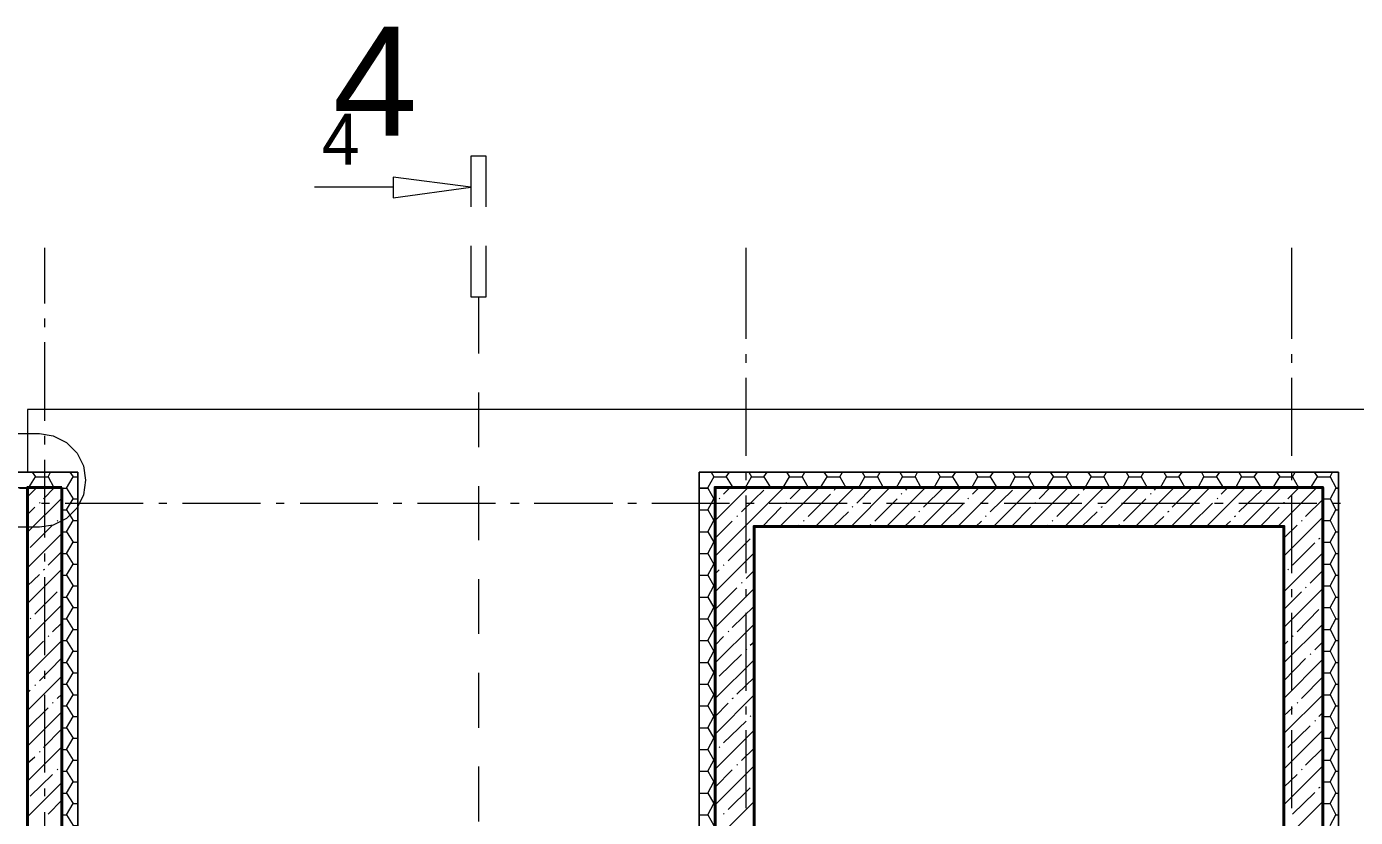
# Model space of a CAD drawing. Header units: millimetres. Extents: x -249154 to 415037, y -45458 to 354837.
# Drawn here: x -145327 to -136795, y 26514 to 31591 of the extents above; entities that cross this region are included whole.
import ezdxf

# ---------------------------------------------------------------- set-up
doc = ezdxf.new("R2010")
doc.units = ezdxf.units.MM
doc.layers.add('PDF _Текст', color=7, linetype='Continuous')
doc.styles.get("Standard").update_dxf_attribs({"font": 'arial.ttf'})

msp = doc.modelspace()

# ---------------------------------------------------------------- linework, layer by layer
at = {"lineweight": 9}
for points in [[(-142376.6240802633, 30432.43834471088), (-142376.6240802633, 30758.63678395835), (-142474.059977742, 30758.63678395835), (-142474.059977742, 30432.43834471088)], [(-142973.9484950237, 30559.52864570489), (-143478.0733556355, 30559.52864570489)], [(-145210.7377926816, 29813.93221312953), (-145210.7377926816, 30169.78505596043)], [(-142474.059977742, 30182.49408608707), (-142474.059977742, 29856.29564680555), (-142376.6240802633, 29856.29564680555), (-142376.6240802633, 30182.49408608707)], [(-140707.5047937823, 29585.1696713267), (-140707.5047937823, 30169.78505596043)], [(-137204.0488294463, 29585.1696713267), (-137204.0488294463, 30169.78505596043)], [(-142423.2238573376, 29491.97011728033), (-142423.2238573376, 29856.29564680555)], [(-145210.7377926816, 29661.42385195036), (-145210.7377926816, 29716.49631571896)], [(-145210.7377926816, 29059.86309385985), (-145210.7377926816, 29563.98795450572)], [(-140707.5047937823, 29432.66131011346), (-140707.5047937823, 29487.73377391613)], [(-137204.0488294463, 29432.66131011346), (-137204.0488294463, 29487.73377391613)], [(-140707.5047937823, 28835.33689542121), (-140707.5047937823, 29335.22541270289)], [(-137204.0488294463, 28835.33689542121), (-137204.0488294463, 29335.22541270289)], [(-142423.2238573376, 28890.40935922388), (-142423.2238573376, 29242.02585862245)], [(-145261.5739130861, 8666.106126085651), (-141207.393311064, 8666.106126085651), (-141207.393311064, 909.3614214741538), (-104461.3509474791, 909.3614214741538), (-104461.3509474791, 23425.52641603895), (-109621.2171682035, 23425.52641603895), (-118309.9574135172, 23425.52641603895), (-136505.0521739112, 23425.52641603895), (-136505.0521739112, 29131.88093108524), (-145320.8827202189, 29131.88093108524), (-145320.8827202189, 28729.42831124819)], [(-145210.7377926816, 28907.35473264661), (-145210.7377926816, 28962.42719644928)], [(-145210.7377926816, 28310.03031795436), (-145210.7377926816, 28809.91883523604)], [(-230289.2216280803, 28729.42831124819), (-216355.8882946562, 28729.42831124819), (-230289.2216280803, 28729.42831124819), (-230289.2216280803, 28631.99241380356), (-216355.8882946562, 28631.99241380356), (-196495.9105911113, 28631.99241380356), (-196495.9105911113, 25149.71816632262), (-187938.4969901899, 25149.71816632262), (-187938.4969901899, 25247.15406373319), (-187938.4969901899, 28631.99241380356), (-145100.5928651444, 28631.99241380356), (-145100.5928651444, 25209.02697345543)], [(-145312.4100334564, 28631.99241380356), (-145270.0465997804, 28699.77390769881)], [(-145291.2283166354, 28729.42831124819), (-145270.0465997804, 28699.77390769881), (-145189.5560758607, 28699.77390769881), (-145151.4289855488, 28631.99241380356)], [(-145189.5560758607, 28699.77390769881), (-145172.6107023698, 28729.42831124819)], [(-145070.938461595, 28627.75607043935), (-145028.575027919, 28699.77390769881)], [(-145049.75674474, 28729.42831124819), (-145028.575027919, 28699.77390769881), (-144998.9206243696, 28699.77390769881)], [(-140915.0856187642, 28699.77390769881), (-140953.212709076, 28631.99241380356), (-140953.212709076, 28627.75607043935), (-140915.0856187642, 28559.97457657817), (-140906.6129320017, 28559.97457657817)], [(-140932.0309922209, 28729.42831124819), (-140915.0856187642, 28699.77390769881), (-140834.5950947763, 28699.77390769881), (-140792.2316611003, 28631.99241380356)], [(-140834.5950947763, 28699.77390769881), (-140813.4133779213, 28729.42831124819)], [(-140711.7411371465, 28631.99241380356), (-140673.6140468347, 28699.77390769881)], [(-140707.5047937823, 28678.59219084377), (-140707.5047937823, 28733.66465464645)], [(-140690.5594203255, 28729.42831124819), (-140673.6140468347, 28699.77390769881), (-140593.1235228809, 28699.77390769881), (-140550.7600892049, 28631.99241380356)], [(-140593.1235228809, 28699.77390769881), (-140571.9418060599, 28729.42831124819)], [(-140470.269565217, 28631.99241380356), (-140427.906131541, 28699.77390769881)], [(-140449.087848396, 28729.42831124819), (-140427.906131541, 28699.77390769881), (-140347.4156076213, 28699.77390769881), (-140309.2885173094, 28631.99241380356)], [(-140347.4156076213, 28699.77390769881), (-140330.4702341304, 28729.42831124819)], [(-140228.7979933216, 28631.99241380356), (-140186.4345596796, 28699.77390769881)], [(-140207.6162764666, 28729.42831124819), (-140186.4345596796, 28699.77390769881), (-140105.9440356918, 28699.77390769881), (-140067.81694538, 28631.99241380356)], [(-140105.9440356918, 28699.77390769881), (-140088.998662201, 28729.42831124819)], [(-139983.090078062, 28631.99241380356), (-139944.9629877502, 28699.77390769881)], [(-139961.908361241, 28729.42831124819), (-139944.9629877502, 28699.77390769881), (-139864.4724637623, 28699.77390769881), (-139826.3453734845, 28631.99241380356)], [(-139864.4724637623, 28699.77390769881), (-139847.5270903396, 28729.42831124819)], [(-139741.6185061325, 28631.99241380356), (-139703.4914158207, 28699.77390769881)], [(-139720.4367893115, 28729.42831124819), (-139703.4914158207, 28699.77390769881), (-139623.000891901, 28699.77390769881), (-139584.8738015891, 28631.99241380356)], [(-139623.000891901, 28699.77390769881), (-139606.0555184101, 28729.42831124819)], [(-139500.1469342371, 28631.99241380356), (-139462.0198439593, 28699.77390769881)], [(-139478.9652173821, 28729.42831124819), (-139462.0198439593, 28699.77390769881), (-139381.5293199715, 28699.77390769881), (-139339.1658862955, 28631.99241380356)], [(-139381.5293199715, 28699.77390769881), (-139360.3476031164, 28729.42831124819)], [(-139258.6753623076, 28631.99241380356), (-139220.5482720298, 28699.77390769881)], [(-139237.4936455207, 28729.42831124819), (-139220.5482720298, 28699.77390769881), (-139140.057748042, 28699.77390769881), (-139097.694314366, 28631.99241380356)], [(-139140.057748042, 28699.77390769881), (-139118.876031221, 28729.42831124819)], [(-139017.2037904122, 28631.99241380356), (-138979.0767001004, 28699.77390769881)], [(-138996.0220735912, 28729.42831124819), (-138979.0767001004, 28699.77390769881), (-138894.3498327824, 28699.77390769881), (-138856.2227425046, 28631.99241380356)], [(-138894.3498327824, 28699.77390769881), (-138877.4044593256, 28729.42831124819)], [(-138775.7322185168, 28631.99241380356), (-138733.3687848407, 28699.77390769881)], [(-138754.5505016617, 28729.42831124819), (-138733.3687848407, 28699.77390769881), (-138652.878260887, 28699.77390769881), (-138614.7511705752, 28631.99241380356)], [(-138652.878260887, 28699.77390769881), (-138635.9328873961, 28729.42831124819)], [(-138530.0243032231, 28631.99241380356), (-138491.8972129453, 28699.77390769881)], [(-138513.0789298004, 28729.42831124819), (-138491.8972129453, 28699.77390769881), (-138411.4066889575, 28699.77390769881), (-138373.2795986457, 28631.99241380356)], [(-138411.4066889575, 28699.77390769881), (-138394.4613155007, 28729.42831124819)], [(-138288.5527313617, 28631.99241380356), (-138250.4256410499, 28699.77390769881)], [(-138267.3710145067, 28729.42831124819), (-138250.4256410499, 28699.77390769881), (-138169.9351170621, 28699.77390769881), (-138131.8080267843, 28631.99241380356)], [(-138169.9351170621, 28699.77390769881), (-138152.9897436053, 28729.42831124819)], [(-138047.0811594323, 28631.99241380356), (-138008.9540691204, 28699.77390769881)], [(-138025.8994425772, 28729.42831124819), (-138008.9540691204, 28699.77390769881), (-137928.4635451667, 28699.77390769881), (-137890.3364548548, 28631.99241380356)], [(-137928.4635451667, 28699.77390769881), (-137907.2818283457, 28729.42831124819)], [(-137805.6095875028, 28631.99241380356), (-137767.482497191, 28699.77390769881)], [(-137784.4278706818, 28729.42831124819), (-137767.482497191, 28699.77390769881), (-137686.9919732372, 28699.77390769881), (-137644.6285395611, 28631.99241380356)], [(-137686.9919732372, 28699.77390769881), (-137665.8102564162, 28729.42831124819)], [(-137564.1380156414, 28631.99241380356), (-137526.0109253296, 28699.77390769881)], [(-137542.9562987864, 28729.42831124819), (-137526.0109253296, 28699.77390769881), (-137445.5204013418, 28699.77390769881), (-137403.1569676657, 28631.99241380356)], [(-137445.5204013418, 28699.77390769881), (-137424.3386844867, 28729.42831124819)], [(-137322.6664437119, 28631.99241380356), (-137280.3030100359, 28699.77390769881)], [(-137301.4847268569, 28729.42831124819), (-137280.3030100359, 28699.77390769881), (-137199.8124860481, 28699.77390769881), (-137161.6853957703, 28631.99241380356)], [(-137204.0488294463, 28678.59219084377), (-137204.0488294463, 28733.66465464645)], [(-137199.8124860481, 28699.77390769881), (-137182.8671126254, 28729.42831124819)], [(-137081.1948717825, 28631.99241380356), (-137038.8314381065, 28699.77390769881)], [(-137060.0131549615, 28729.42831124819), (-137038.8314381065, 28699.77390769881), (-136958.3409141526, 28699.77390769881), (-136920.2138238408, 28631.99241380356), (-136920.2138238408, 28627.75607043935), (-136958.3409141526, 28559.97457657817)], [(-136958.3409141526, 28699.77390769881), (-136941.3955406959, 28729.42831124819)], [(-136903.2684503841, 28729.42831124819), (-136903.2684503841, 28729.42831124819)], [(-145371.7188406233, 28627.75607043935), (-145312.4100334564, 28627.75607043935)], [(-145320.8827202189, 28572.68360667075), (-145261.5739130861, 28631.99241380356)], [(-145320.8827202189, 28631.99241380356), (-145320.8827202189, 9157.521956638942)], [(-145219.21047941, 28559.97457657817), (-145147.1926421846, 28631.99241380356)], [(-145151.4289855488, 28627.75607043935), (-145100.5928651444, 28627.75607043935), (-145070.938461595, 28627.75607043935), (-145028.575027919, 28559.97457657817), (-144998.9206243696, 28559.97457657817)], [(-142423.2238573376, 28293.08494446351), (-142423.2238573376, 28640.46510053195)], [(-140906.6129320017, 28420.17524549157), (-140694.7957636557, 28631.99241380356)], [(-140906.6129320017, 28191.41270368874), (-140656.6686733438, 28441.35696231255), (-140466.0332218528, 28631.99241380356)], [(-140906.6129320017, 28631.99241380356), (-137004.9406911929, 28631.99241380356)], [(-140851.5404682331, 28589.62898012754), (-140809.1770345571, 28631.99241380356)], [(-140792.2316611003, 28627.75607043935), (-140711.7411371465, 28627.75607043935)], [(-140737.1591973317, 28475.24770922613), (-140656.6686733438, 28555.73823321397), (-140593.1235228809, 28615.04704034678)], [(-140550.7600892049, 28627.75607043935), (-140470.269565217, 28627.75607043935)], [(-140491.4512820721, 28382.04815517974), (-140237.27068005, 28631.99241380356)], [(-140423.6697882109, 28559.97457657817), (-140351.6519509514, 28631.99241380356)], [(-140309.2885173094, 28627.75607043935), (-140228.7979933216, 28627.75607043935)], [(-140309.2885173094, 28445.59330567675), (-140165.2528428246, 28589.62898012754)], [(-140262.6887402692, 28382.04815517974), (-140012.7444816114, 28631.99241380356)], [(-140139.8347826394, 28615.04704034678), (-140135.5984392412, 28623.51972710922)], [(-140067.81694538, 28627.75607043935), (-139987.3264214262, 28627.75607043935)], [(-140033.9261984664, 28382.04815517974), (-139783.9819398085, 28631.99241380356)], [(-139995.7991081546, 28530.32017302878), (-139898.3632107099, 28631.99241380356)], [(-139826.3453734845, 28627.75607043935), (-139741.6185061325, 28627.75607043935)], [(-139805.1636566636, 28382.04815517974), (-139555.2193980057, 28631.99241380356)], [(-139711.9641025832, 28589.62898012754), (-139707.7277591849, 28593.86532349173)], [(-139682.3096989997, 28615.04704034678), (-139669.6006689071, 28631.99241380356)], [(-139580.6374582249, 28627.75607043935), (-139500.1469342371, 28627.75607043935)], [(-139576.4011148608, 28382.04815517974), (-139326.4568561688, 28631.99241380356)], [(-139567.9284280983, 28504.90211280955), (-139440.8381271043, 28631.99241380356)], [(-139347.6385730238, 28382.04815517974), (-139097.694314366, 28631.99241380356)], [(-139339.1658862955, 28627.75607043935), (-139258.6753623076, 28627.75607043935)], [(-139254.4390189434, 28589.62898012754), (-139212.0755852674, 28631.99241380356)], [(-139140.057748042, 28475.24770922613), (-138996.0220735912, 28615.04704034678)], [(-139118.876031221, 28382.04815517974), (-138868.9317725631, 28631.99241380356)], [(-139097.694314366, 28627.75607043935), (-139017.2037904122, 28627.75607043935)], [(-138890.1134894182, 28382.04815517974), (-138640.1692307603, 28631.99241380356)], [(-138856.2227425046, 28627.75607043935), (-138775.7322185168, 28627.75607043935)], [(-138826.5683388871, 28559.97457657817), (-138754.5505016617, 28631.99241380356)], [(-138712.1870679857, 28445.59330567675), (-138568.1513935349, 28589.62898012754)], [(-138661.3509476154, 28382.04815517974), (-138411.4066889575, 28631.99241380356)], [(-138614.7511705752, 28627.75607043935), (-138534.2606465873, 28627.75607043935)], [(-138542.7333333498, 28615.04704034678), (-138534.2606465873, 28623.51972710922)], [(-138436.8247491767, 28382.04815517974), (-138186.8804905188, 28631.99241380356)], [(-138398.6976588649, 28530.32017302878), (-138297.0254180561, 28631.99241380356)], [(-138373.2795986457, 28627.75607043935), (-138292.7890746919, 28627.75607043935)], [(-138208.0622073739, 28382.04815517974), (-137958.117948716, 28631.99241380356)], [(-138127.571683386, 28627.75607043935), (-138047.0811594323, 28627.75607043935)], [(-138110.6263099293, 28589.62898012754), (-138106.389966531, 28593.86532349173)], [(-138085.2082497441, 28615.04704034678), (-138072.4992196174, 28631.99241380356)], [(-137979.2996655711, 28382.04815517974), (-137729.3554069132, 28631.99241380356)], [(-137970.8269788427, 28504.90211280955), (-137843.7366778146, 28631.99241380356)], [(-137886.1001114906, 28627.75607043935), (-137805.6095875028, 28627.75607043935)], [(-137750.5371237682, 28382.04815517974), (-137500.5928651104, 28631.99241380356)], [(-137657.3375696878, 28589.62898012754), (-137614.9741360118, 28631.99241380356)], [(-137644.6285395611, 28627.75607043935), (-137564.1380156414, 28627.75607043935)], [(-137542.9562987864, 28475.24770922613), (-137398.9206243015, 28615.04704034678)], [(-137521.7745819654, 28382.04815517974), (-137271.8303233075, 28631.99241380356)], [(-137403.1569676657, 28627.75607043935), (-137322.6664437119, 28627.75607043935)], [(-137293.0120401626, 28382.04815517974), (-137254.8849498508, 28420.17524549157), (-137043.0677814707, 28631.99241380356)], [(-137229.4668896315, 28559.97457657817), (-137157.449052372, 28631.99241380356)], [(-137161.6853957703, 28627.75607043935), (-137081.1948717825, 28627.75607043935)], [(-145320.8827202189, 28343.92106486791), (-145100.5928651444, 28564.21091994236)], [(-145320.8827202189, 28458.30233576933), (-145274.2829431786, 28504.90211280955)], [(-145244.6285395952, 28530.32017302878), (-145240.392196231, 28534.55651639299)], [(-145231.9195095026, 28530.32017302878), (-145181.0833891323, 28530.32017302878)], [(-145079.4111482894, 28530.32017302878), (-144579.5226310418, 28530.32017302878)], [(-145070.938461595, 28487.95673935277), (-145028.575027919, 28559.97457657817)], [(-144477.8503901989, 28530.32017302878), (-144427.0142698285, 28530.32017302878)], [(-144325.3420290197, 28530.32017302878), (-143825.453511738, 28530.32017302878)], [(-143723.7812709292, 28530.32017302878), (-143672.9451505248, 28530.32017302878)], [(-143571.2729097159, 28530.32017302878), (-143071.3843924343, 28530.32017302878)], [(-142973.9484950237, 28530.32017302878), (-142918.876031221, 28530.32017302878)], [(-142817.2037904462, 28530.32017302878), (-142317.3152731646, 28530.32017302878)], [(-142219.8793757199, 28530.32017302878), (-142164.8069119513, 28530.32017302878)], [(-142067.3710145067, 28530.32017302878), (-141563.2461538949, 28530.32017302878)], [(-141465.8102564162, 28530.32017302878), (-141410.7377926816, 28530.32017302878)], [(-141313.301895203, 28530.32017302878), (-140813.4133779213, 28530.32017302878)], [(-140953.212709076, 28487.95673935277), (-140915.0856187642, 28559.97457657817)], [(-140881.1948718165, 28559.97457657817), (-140876.9585284523, 28564.21091994236)], [(-140711.7411371465, 28530.32017302878), (-140656.6686733438, 28530.32017302878)], [(-140707.5047937823, 28081.26777615152), (-140707.5047937823, 28581.1562934332)], [(-140601.5962096093, 28382.04815517974), (-140482.9785953437, 28504.90211280955)], [(-140559.2327759333, 28530.32017302878), (-140059.3442586516, 28530.32017302878)], [(-140453.3241917602, 28530.32017302878), (-140449.087848396, 28534.55651639299)], [(-140025.453511704, 28504.90211280955), (-140021.2171683398, 28509.1384562078)], [(-139957.6720178428, 28530.32017302878), (-139906.8358974383, 28530.32017302878)], [(-139881.4178372532, 28415.93890209332), (-139737.3821628024, 28559.97457657817)], [(-139805.1636566636, 28530.32017302878), (-139305.2751393819, 28530.32017302878)], [(-139453.5471571969, 28390.52084190813), (-139309.5114827461, 28530.32017302878)], [(-139284.0934225268, 28559.97457657817), (-139279.8570791626, 28564.21091994236)], [(-139203.6028985731, 28530.32017302878), (-139152.7667781686, 28530.32017302878)], [(-139051.0945373598, 28530.32017302878), (-138551.2060200781, 28530.32017302878)], [(-139004.4947603196, 28382.04815517974), (-138881.6408026898, 28504.90211280955)], [(-138856.2227425046, 28530.32017302878), (-138847.7500557422, 28534.55651639299)], [(-138449.5337792693, 28530.32017302878), (-138398.6976588649, 28530.32017302878)], [(-138428.3520624483, 28504.90211280955), (-138419.8793756859, 28509.1384562078)], [(-138297.0254180561, 28530.32017302878), (-137797.1369007744, 28530.32017302878)], [(-138284.3163879635, 28415.93890209332), (-138140.2807134786, 28559.97457657817)], [(-137856.4457079072, 28390.52084190813), (-137712.4100334564, 28530.32017302878)], [(-137699.7010033638, 28530.32017302878), (-137644.6285395611, 28530.32017302878)], [(-137682.755629873, 28559.97457657817), (-137678.5192865428, 28564.21091994236)], [(-137542.9562987864, 28530.32017302878), (-137043.0677814707, 28530.32017302878)], [(-137407.393311064, 28382.04815517974), (-137284.5393534001, 28504.90211280955)], [(-137254.8849498508, 28530.32017302878), (-137254.8849498508, 28534.55651639299), (-137250.6486064866, 28534.55651639299)], [(-137204.0488294463, 28081.26777615152), (-137204.0488294463, 28581.1562934332)], [(-137115.0856187301, 28445.59330567675), (-137004.9406911929, 28555.73823321397)], [(-137004.9406911929, 28559.97457657817), (-136958.3409141526, 28559.97457657817), (-136920.2138238408, 28487.95673935277), (-136903.2684503841, 28487.95673935277)], [(-136945.6318840601, 28530.32017302878), (-136890.5594202915, 28530.32017302878)], [(-145130.2472686938, 28415.93890209332), (-145126.0109253296, 28420.17524549157)], [(-145104.8292085086, 28445.59330567675), (-145100.5928651444, 28449.82964904094)], [(-145100.5928651444, 28487.95673935277), (-145070.938461595, 28487.95673935277), (-145028.575027919, 28420.17524549157), (-144998.9206243696, 28420.17524549157)], [(-145070.938461595, 28348.15740823212), (-145028.575027919, 28420.17524549157)], [(-141008.2851728105, 28487.95673935277), (-140953.212709076, 28487.95673935277), (-140915.0856187642, 28420.17524549157), (-140906.6129320017, 28420.17524549157)], [(-140953.212709076, 28348.15740823212), (-140915.0856187642, 28420.17524549157)], [(-140906.6129320017, 28305.79397459015), (-140796.4680044985, 28415.93890209332)], [(-140766.8136009151, 28445.59330567675), (-140762.5772575509, 28449.82964904094)], [(-140338.9429208588, 28415.93890209332), (-140334.7065774946, 28420.17524549157)], [(-140148.3074693678, 28382.04815517974), (-140050.8715719232, 28475.24770922613)], [(-139690.7823857622, 28382.04815517974), (-139623.000891901, 28445.59330567675)], [(-139597.5828316477, 28475.24770922613), (-139593.3464882835, 28479.48405259031)], [(-139233.2573021224, 28382.04815517974), (-139195.1302118447, 28415.93890209332)], [(-139169.7121516254, 28445.59330567675), (-139165.4758082612, 28449.82964904094)], [(-138741.8414716032, 28415.93890209332), (-138737.6051282049, 28420.17524549157)], [(-138551.2060200781, 28382.04815517974), (-138453.7701226335, 28475.24770922613)], [(-138093.6809364725, 28382.04815517974), (-138025.8994425772, 28445.59330567675)], [(-138000.4813823921, 28475.24770922613), (-137992.0086956296, 28479.48405259031)], [(-137636.1558528668, 28382.04815517974), (-137598.028762555, 28415.93890209332)], [(-137572.6107023357, 28445.59330567675), (-137564.1380156414, 28449.82964904094)], [(-137254.8849498508, 28191.41270368874), (-137004.9406911929, 28441.35696231255)], [(-137140.5036789493, 28415.93890209332), (-137136.2673355851, 28420.17524549157)], [(-137004.9406911929, 28420.17524549157), (-136958.3409141526, 28420.17524549157), (-136920.2138238408, 28348.15740823212), (-136903.2684503841, 28348.15740823212)], [(-136958.3409141526, 28420.17524549157), (-136920.2138238408, 28487.95673935277)], [(-145320.8827202189, 28115.1585230651), (-145100.5928651444, 28335.44837813952)], [(-145303.9373467621, 28246.48516742329), (-145159.9016722772, 28390.52084190813)], [(-145100.5928651444, 28348.15740823212), (-145070.938461595, 28348.15740823212), (-145028.575027919, 28280.37591440498), (-144998.9206243696, 28280.37591440498)], [(-141008.2851728105, 28348.15740823212), (-140953.212709076, 28348.15740823212), (-140915.0856187642, 28280.37591440498), (-140906.6129320017, 28280.37591440498)], [(-139783.9819398085, 28382.04815517974), (-140385.542697899, 28382.04815517974)], [(-140377.0700111706, 28382.04815517974), (-140368.5973244423, 28390.52084190813)], [(-139911.0722408025, 28390.52084190813), (-139906.8358974383, 28394.7571853064)], [(-138775.7322185168, 28382.04815517974), (-138767.2595317884, 28390.52084190813)], [(-138313.9707915469, 28390.52084190813), (-138309.7344481827, 28394.7571853064)], [(-137254.8849498508, 28305.79397459015), (-137170.1580824987, 28390.52084190813)], [(-136958.3409141526, 28280.37591440498), (-136920.2138238408, 28348.15740823212)], [(-145070.938461595, 28208.35807711146), (-145028.575027919, 28280.37591440498)], [(-140953.212709076, 28208.35807711146), (-140915.0856187642, 28280.37591440498)], [(-140821.8860646837, 28161.75830010531), (-140682.0867335971, 28301.5576311919)], [(-137199.8124860481, 28132.10389652188), (-137055.7768115973, 28276.13957100673)], [(-137030.3587514121, 28301.5576311919), (-137021.8860646837, 28305.79397459015)], [(-137004.9406911929, 28280.37591440498), (-136958.3409141526, 28280.37591440498), (-136920.2138238408, 28208.35807711146), (-136903.2684503841, 28208.35807711146)], [(-145210.7377926816, 28157.52195674111), (-145210.7377926816, 28208.35807711146)], [(-145189.5560758607, 28132.10389652188), (-145100.5928651444, 28221.06710723811)], [(-145100.5928651444, 28208.35807711146), (-145070.938461595, 28208.35807711146), (-145028.575027919, 28140.57658325027), (-144998.9206243696, 28140.57658325027)], [(-141008.2851728105, 28208.35807711146), (-140953.212709076, 28208.35807711146), (-140915.0856187642, 28140.57658325027), (-140906.6129320017, 28140.57658325027)], [(-140906.6129320017, 27962.65016185185), (-140656.6686733438, 28212.59442047567)], [(-137254.8849498508, 27962.65016185185), (-137004.9406911929, 28212.59442047567)], [(-136958.3409141526, 28140.57658325027), (-136920.2138238408, 28208.35807711146)], [(-145320.8827202189, 27886.39598126226), (-145100.5928651444, 28106.68583633669)], [(-145320.8827202189, 28000.77725216368), (-145244.6285395952, 28072.79508938907)], [(-145219.21047941, 28102.4494929725), (-145210.7377926816, 28106.68583633669)], [(-145070.938461595, 28068.55874602488), (-145028.575027919, 28140.57658325027)], [(-140953.212709076, 28068.55874602488), (-140915.0856187642, 28140.57658325027)], [(-140906.6129320017, 28077.03143275327), (-140881.1948718165, 28102.4494929725)], [(-140851.5404682331, 28132.10389652188), (-140847.3041248689, 28136.34023988608)], [(-140707.5047937823, 28047.3770292039), (-140656.6686733438, 28098.21314957425)], [(-137229.4668896315, 28102.4494929725), (-137225.2305462332, 28106.68583633669)], [(-137085.4312151467, 28017.72262562046), (-137004.9406911929, 28098.21314957425)], [(-137004.9406911929, 28140.57658325027), (-136958.3409141526, 28140.57658325027), (-136920.2138238408, 28068.55874602488), (-136903.2684503841, 28068.55874602488)], [(-145210.7377926816, 27555.96119865061), (-145210.7377926816, 28055.84971593229)], [(-145104.8292085086, 27988.06822207109), (-145100.5928651444, 27992.30456543529)], [(-145100.5928651444, 28068.55874602488), (-145070.938461595, 28068.55874602488), (-145028.575027919, 28000.77725216368), (-144998.9206243696, 28000.77725216368)], [(-145070.938461595, 27928.75941493828), (-145028.575027919, 28000.77725216368)], [(-142423.2238573376, 27691.524186373), (-142423.2238573376, 28043.14068583969)], [(-141008.2851728105, 28068.55874602488), (-140953.212709076, 28068.55874602488), (-140915.0856187642, 28000.77725216368), (-140906.6129320017, 28000.77725216368)], [(-140953.212709076, 27928.75941493828), (-140915.0856187642, 28000.77725216368)], [(-140906.6129320017, 27848.26889095044), (-140766.8136009151, 27988.06822207109)], [(-140737.1591973317, 28017.72262562046), (-140732.9228539675, 28021.95896898466)], [(-137115.0856187301, 27988.06822207109), (-137110.8492753318, 27992.30456543529)], [(-137004.9406911929, 28000.77725216368), (-136958.3409141526, 28000.77725216368), (-136920.2138238408, 27928.75941493828), (-136903.2684503841, 27928.75941493828)], [(-136958.3409141526, 28000.77725216368), (-136920.2138238408, 28068.55874602488)], [(-145274.2829431786, 27818.61448740106), (-145130.2472686938, 27962.65016185185)], [(-145100.5928651444, 27928.75941493828), (-145070.938461595, 27928.75941493828), (-145028.575027919, 27860.97792107708), (-144998.9206243696, 27860.97792107708)], [(-141008.2851728105, 27928.75941493828), (-140953.212709076, 27928.75941493828), (-140915.0856187642, 27860.97792107708), (-140906.6129320017, 27860.97792107708)], [(-140906.6129320017, 27733.88762004902), (-140656.6686733438, 27983.83187867283)], [(-140707.5047937823, 27928.75941493828), (-140707.5047937823, 27979.59553530863)], [(-137254.8849498508, 27733.88762004902), (-137004.9406911929, 27983.83187867283)], [(-137254.8849498508, 27848.26889095044), (-137140.5036789493, 27962.65016185185)], [(-137204.0488294463, 27928.75941493828), (-137204.0488294463, 27979.59553530863)], [(-136958.3409141526, 27860.97792107708), (-136920.2138238408, 27928.75941493828)], [(-145320.8827202189, 27657.63343945943), (-145100.5928651444, 27877.92329453387)], [(-145070.938461595, 27788.96008381763), (-145028.575027919, 27860.97792107708)], [(-140953.212709076, 27788.96008381763), (-140915.0856187642, 27860.97792107708)], [(-140796.4680044985, 27733.88762004902), (-140656.6686733438, 27869.45060777142)], [(-140707.5047937823, 27327.19865684777), (-140707.5047937823, 27827.0871740954)], [(-137204.0488294463, 27327.19865684777), (-137204.0488294463, 27827.0871740954)], [(-137170.1580824987, 27704.23321649965), (-137030.3587514121, 27848.26889095044)], [(-137004.9406911929, 27860.97792107708), (-136958.3409141526, 27860.97792107708), (-136920.2138238408, 27788.96008381763), (-136903.2684503841, 27788.96008381763)], [(-145303.9373467621, 27788.96008381763), (-145299.7010033979, 27793.19642718183)], [(-145159.9016722772, 27704.23321649965), (-145100.5928651444, 27763.54202363246)], [(-145100.5928651444, 27788.96008381763), (-145070.938461595, 27788.96008381763), (-145028.575027919, 27721.17858995643), (-144998.9206243696, 27721.17858995643)], [(-141008.2851728105, 27788.96008381763), (-140953.212709076, 27788.96008381763), (-140915.0856187642, 27721.17858995643), (-140906.6129320017, 27721.17858995643)], [(-140906.6129320017, 27505.12507824619), (-140656.6686733438, 27755.06933687)], [(-137254.8849498508, 27505.12507824619), (-137004.9406911929, 27755.06933687)], [(-136958.3409141526, 27721.17858995643), (-136920.2138238408, 27788.96008381763)], [(-145320.8827202189, 27428.8708976566), (-145100.5928651444, 27649.16075273104)], [(-145320.8827202189, 27543.25216855801), (-145219.21047941, 27644.92440933279)], [(-145189.5560758607, 27674.57881291621), (-145185.3197324965, 27678.81515628041)], [(-145100.5928651444, 27649.16075273104), (-145070.938461595, 27649.16075273104), (-145028.575027919, 27581.37925886984), (-144998.9206243696, 27581.37925886984)], [(-145070.938461595, 27649.16075273104), (-145028.575027919, 27721.17858995643)], [(-141008.2851728105, 27649.16075273104), (-140953.212709076, 27649.16075273104), (-140915.0856187642, 27581.37925886984), (-140906.6129320017, 27581.37925886984)], [(-140953.212709076, 27649.16075273104), (-140915.0856187642, 27721.17858995643)], [(-140906.6129320017, 27619.5063491476), (-140851.5404682331, 27674.57881291621)], [(-140821.8860646837, 27704.23321649965), (-140817.6497212855, 27708.46955986384)], [(-137254.8849498508, 27619.5063491476), (-137229.4668896315, 27644.92440933279)], [(-137199.8124860481, 27674.57881291621), (-137195.5761426839, 27678.81515628041)], [(-137004.9406911929, 27721.17858995643), (-136958.3409141526, 27721.17858995643), (-136920.2138238408, 27649.16075273104), (-136903.2684503841, 27649.16075273104)], [(-136958.3409141526, 27581.37925886984), (-136920.2138238408, 27649.16075273104)], [(-145070.938461595, 27509.36142161039), (-145028.575027919, 27581.37925886984)], [(-140953.212709076, 27509.36142161039), (-140915.0856187642, 27581.37925886984)], [(-140881.1948718165, 27420.39821089414), (-140737.1591973317, 27560.19754201479)], [(-140707.5047937823, 27589.85194559823), (-140703.2684503841, 27594.08828896243)], [(-140682.0867335971, 27619.5063491476), (-140656.6686733438, 27640.68806596858)], [(-137085.4312151467, 27560.19754201479), (-137081.1948717825, 27564.433885379)], [(-137055.7768115973, 27589.85194559823), (-137004.9406911929, 27640.68806596858)], [(-137004.9406911929, 27581.37925886984), (-136958.3409141526, 27581.37925886984), (-136920.2138238408, 27509.36142161039), (-136903.2684503841, 27509.36142161039)], [(-145244.6285395952, 27390.74380734477), (-145104.8292085086, 27534.77948179556)], [(-145100.5928651444, 27509.36142161039), (-145070.938461595, 27509.36142161039), (-145028.575027919, 27441.57992774919), (-144998.9206243696, 27441.57992774919)], [(-141008.2851728105, 27509.36142161039), (-140953.212709076, 27509.36142161039), (-140915.0856187642, 27441.57992774919), (-140906.6129320017, 27441.57992774919)], [(-140906.6129320017, 27276.36253644335), (-140656.6686733438, 27526.30679506717)], [(-137254.8849498508, 27390.74380734477), (-137115.0856187301, 27534.77948179556)], [(-137254.8849498508, 27276.36253644335), (-137004.9406911929, 27530.54313843137)], [(-136958.3409141526, 27441.57992774919), (-136920.2138238408, 27509.36142161039)], [(-145320.8827202189, 27200.10835585376), (-145100.5928651444, 27420.39821089414)], [(-145210.7377926816, 27403.45283747143), (-145210.7377926816, 27454.28895784178)], [(-145070.938461595, 27369.56209048974), (-145028.575027919, 27441.57992774919)], [(-142423.2238573376, 27089.96342831655), (-142423.2238573376, 27441.57992774919)], [(-140953.212709076, 27369.56209048974), (-140915.0856187642, 27441.57992774919)], [(-140906.6129320017, 27390.74380734477), (-140902.3765886375, 27394.98015070897)], [(-140766.8136009151, 27306.01693999273), (-140656.6686733438, 27411.92552416575)], [(-137140.5036789493, 27276.36253644335), (-137004.9406911929, 27416.16186752995)], [(-137004.9406911929, 27441.57992774919), (-136958.3409141526, 27441.57992774919), (-136920.2138238408, 27369.56209048974), (-136903.2684503841, 27369.56209048974)], [(-145320.8827202189, 27314.48962675518), (-145303.9373467621, 27331.43500017791)], [(-145274.2829431786, 27361.0894037954), (-145270.0465997804, 27365.3257471596)], [(-145130.2472686938, 27276.36253644335), (-145100.5928651444, 27306.01693999273)], [(-145100.5928651444, 27369.56209048974), (-145070.938461595, 27369.56209048974), (-145028.575027919, 27301.78059662854), (-144998.9206243696, 27301.78059662854)], [(-141008.2851728105, 27369.56209048974), (-140953.212709076, 27369.56209048974), (-140915.0856187642, 27301.78059662854), (-140906.6129320017, 27301.78059662854)], [(-136958.3409141526, 27301.78059662854), (-136920.2138238408, 27369.56209048974)], [(-145210.7377926816, 26801.89207934686), (-145210.7377926816, 27301.78059662854)], [(-145159.9016722772, 27246.70813289398), (-145155.665328879, 27250.94447625818)], [(-145100.5928651444, 27229.76275940314), (-145070.938461595, 27229.76275940314), (-145028.575027919, 27161.98126554194), (-144998.9206243696, 27161.98126554194)], [(-145070.938461595, 27229.76275940314), (-145028.575027919, 27301.78059662854)], [(-141008.2851728105, 27229.76275940314), (-140953.212709076, 27229.76275940314), (-140915.0856187642, 27161.98126554194), (-140906.6129320017, 27161.98126554194)], [(-140953.212709076, 27229.76275940314), (-140915.0856187642, 27301.78059662854)], [(-140906.6129320017, 27047.59999464054), (-140656.6686733438, 27301.78059662854)], [(-140906.6129320017, 27161.98126554194), (-140821.8860646837, 27246.70813289398)], [(-140796.4680044985, 27276.36253644335), (-140787.9953177361, 27280.59887980756)], [(-140707.5047937823, 27174.6902956686), (-140707.5047937823, 27225.52641603895)], [(-137254.8849498508, 27051.83633800472), (-137004.9406911929, 27301.78059662854)], [(-137204.0488294463, 27174.6902956686), (-137204.0488294463, 27225.52641603895)], [(-137170.1580824987, 27246.70813289398), (-137165.9217391345, 27250.94447625818)], [(-137004.9406911929, 27301.78059662854), (-136958.3409141526, 27301.78059662854), (-136920.2138238408, 27229.76275940314), (-136903.2684503841, 27229.76275940314)], [(-136958.3409141526, 27161.98126554194), (-136920.2138238408, 27229.76275940314)], [(-145320.8827202189, 27085.72708495235), (-145189.5560758607, 27217.05372927649)], [(-145320.8827202189, 26971.34581405093), (-145100.5928651444, 27191.63566909132)], [(-145070.938461595, 27089.96342831655), (-145028.575027919, 27161.98126554194)], [(-140953.212709076, 27089.96342831655), (-140915.0856187642, 27161.98126554194)], [(-140851.5404682331, 26992.52753083786), (-140707.5047937823, 27132.32686199257)], [(-140682.0867335971, 27161.98126554194), (-140677.8503901989, 27166.21760890614)], [(-137254.8849498508, 27166.21760890614), (-137199.8124860481, 27217.05372927649)], [(-137055.7768115973, 27132.32686199257), (-137051.5404682331, 27136.56320535677)], [(-137030.3587514121, 27161.98126554194), (-137004.9406911929, 27187.39932572712)], [(-137004.9406911929, 27161.98126554194), (-136958.3409141526, 27161.98126554194), (-136920.2138238408, 27089.96342831655), (-136903.2684503841, 27089.96342831655)], [(-145219.21047941, 26962.87312728849), (-145100.5928651444, 27081.49074155409)], [(-145100.5928651444, 27089.96342831655), (-145070.938461595, 27089.96342831655), (-145028.575027919, 27022.18193445535), (-144998.9206243696, 27022.18193445535)], [(-141008.2851728105, 27089.96342831655), (-140953.212709076, 27089.96342831655), (-140915.0856187642, 27022.18193445535), (-140906.6129320017, 27022.18193445535)], [(-140906.6129320017, 26823.07379620189), (-140656.6686733438, 27073.0180548257)], [(-140707.5047937823, 26573.12953754402), (-140707.5047937823, 27073.0180548257)], [(-137254.8849498508, 26823.07379620189), (-137004.9406911929, 27073.0180548257)], [(-137229.4668896315, 26962.87312728849), (-137085.4312151467, 27102.67245837508)], [(-137204.0488294463, 26573.12953754402), (-137204.0488294463, 27073.0180548257)], [(-136958.3409141526, 27022.18193445535), (-136920.2138238408, 27089.96342831655)], [(-145320.8827202189, 26746.8196156123), (-145100.5928651444, 26967.10947065268)], [(-145070.938461595, 26950.1640971959), (-145028.575027919, 27022.18193445535)], [(-140953.212709076, 26950.1640971959), (-140915.0856187642, 27022.18193445535)], [(-140881.1948718165, 26962.87312728849), (-140876.9585284523, 26967.10947065268)], [(-137004.9406911929, 27022.18193445535), (-136958.3409141526, 27022.18193445535), (-136920.2138238408, 26950.1640971959), (-136903.2684503841, 26950.1640971959)], [(-145320.8827202189, 26861.20088651372), (-145274.2829431786, 26903.56432018973)], [(-145244.6285395952, 26933.21872373912), (-145240.392196231, 26937.45506710331)], [(-145100.5928651444, 26950.1640971959), (-145070.938461595, 26950.1640971959), (-145028.575027919, 26882.3826033347), (-144998.9206243696, 26882.3826033347)], [(-145070.938461595, 26810.36476607525), (-145028.575027919, 26882.3826033347)], [(-141008.2851728105, 26950.1640971959), (-140953.212709076, 26950.1640971959), (-140915.0856187642, 26882.3826033347), (-140906.6129320017, 26882.3826033347)], [(-140953.212709076, 26810.36476607525), (-140915.0856187642, 26882.3826033347)], [(-140737.1591973317, 26878.14625993645), (-140656.6686733438, 26958.63678392429)], [(-137254.8849498508, 26937.45506710331), (-137250.6486064866, 26937.45506710331)], [(-137115.0856187301, 26848.49185638707), (-137004.9406911929, 26958.63678392429)], [(-137004.9406911929, 26882.3826033347), (-136958.3409141526, 26882.3826033347), (-136920.2138238408, 26810.36476607525), (-136903.2684503841, 26810.36476607525)], [(-136958.3409141526, 26882.3826033347), (-136920.2138238408, 26950.1640971959)], [(-145130.2472686938, 26818.8374528377), (-145126.0109253296, 26823.07379620189)], [(-145104.8292085086, 26848.49185638707), (-145100.5928651444, 26852.72819975126)], [(-145100.5928651444, 26810.36476607525), (-145070.938461595, 26810.36476607525), (-145028.575027919, 26742.58327221405), (-144998.9206243696, 26742.58327221405)], [(-142423.2238573376, 26488.40267022605), (-142423.2238573376, 26840.01916965868)], [(-141008.2851728105, 26810.36476607525), (-140953.212709076, 26810.36476607525), (-140915.0856187642, 26742.58327221405), (-140906.6129320017, 26742.58327221405)], [(-140906.6129320017, 26594.31125439906), (-140656.6686733438, 26844.25551302287)], [(-140906.6129320017, 26708.69252530047), (-140796.4680044985, 26818.8374528377)], [(-140766.8136009151, 26848.49185638707), (-140762.5772575509, 26852.72819975126)], [(-137254.8849498508, 26594.31125439906), (-137004.9406911929, 26844.25551302287)], [(-137140.5036789493, 26818.8374528377), (-137136.2673355851, 26823.07379620189)], [(-136958.3409141526, 26742.58327221405), (-136920.2138238408, 26810.36476607525)], [(-145320.8827202189, 26518.05707380947), (-145100.5928651444, 26738.34692884985)], [(-145303.9373467621, 26649.38371813361), (-145159.9016722772, 26789.18304928833)], [(-145070.938461595, 26670.56543498866), (-145028.575027919, 26742.58327221405)], [(-140953.212709076, 26670.56543498866), (-140915.0856187642, 26742.58327221405)], [(-137254.8849498508, 26708.69252530047), (-137170.1580824987, 26789.18304928833)], [(-137030.3587514121, 26704.45618193629), (-137021.8860646837, 26708.69252530047)], [(-137004.9406911929, 26742.58327221405), (-136958.3409141526, 26742.58327221405), (-136920.2138238408, 26670.56543498866), (-136903.2684503841, 26670.56543498866)], [(-145210.7377926816, 26649.38371813361), (-145210.7377926816, 26700.21983857208)], [(-145189.5560758607, 26535.0024472322), (-145100.5928651444, 26623.96565794844)], [(-145100.5928651444, 26670.56543498866), (-145070.938461595, 26670.56543498866), (-145028.575027919, 26602.78394112746), (-144998.9206243696, 26602.78394112746)], [(-141008.2851728105, 26670.56543498866), (-140953.212709076, 26670.56543498866), (-140915.0856187642, 26602.78394112746), (-140906.6129320017, 26602.78394112746)], [(-140821.8860646837, 26564.65685084969), (-140682.0867335971, 26704.45618193629)], [(-137199.8124860481, 26535.0024472322), (-137055.7768115973, 26674.80177835285)], [(-136958.3409141526, 26602.78394112746), (-136920.2138238408, 26670.56543498866)], [(-145210.7377926816, 26047.82296007716), (-145210.7377926816, 26547.71147735884)], [(-145070.938461595, 26530.76610386801), (-145028.575027919, 26602.78394112746)], [(-140953.212709076, 26530.76610386801), (-140915.0856187642, 26602.78394112746)], [(-140906.6129320017, 26365.54871259624), (-140656.6686733438, 26615.49297122004)], [(-140851.5404682331, 26535.0024472322), (-140847.3041248689, 26539.2387905964)], [(-137254.8849498508, 26365.54871259624), (-137004.9406911929, 26615.49297122004)], [(-137004.9406911929, 26602.78394112746), (-136958.3409141526, 26602.78394112746), (-136920.2138238408, 26530.76610386801), (-136903.2684503841, 26530.76610386801)], [(-145100.5928651444, 26530.76610386801), (-145070.938461595, 26530.76610386801), (-145028.575027919, 26462.98461000681), (-144998.9206243696, 26462.98461000681)], [(-141008.2851728105, 26530.76610386801), (-140953.212709076, 26530.76610386801), (-140915.0856187642, 26462.98461000681), (-140906.6129320017, 26462.98461000681)], [(-136958.3409141526, 26462.98461000681), (-136920.2138238408, 26530.76610386801)]]:
    msp.add_lwpolyline(points, dxfattribs=at)
for points in [[(-142973.9484950237, 30491.74715184369), (-142474.059977742, 30559.52864570489), (-142973.9484950237, 30623.07379620189)], [(-145447.9730212128, 28979.37256987199), (-145244.6285395952, 28979.37256987199), (-145155.665328879, 28962.42719644928), (-145070.938461595, 28920.06376277325), (-145003.1569676998, 28852.28226891205), (-144960.7935340578, 28771.79174492421), (-144948.0845039312, 28678.59219084377), (-144960.7935340578, 28585.39263679741), (-145003.1569676998, 28500.66576944536), (-145070.938461595, 28432.88427558416), (-145155.665328879, 28390.52084190813), (-145244.6285395952, 28377.81181181555), (-145447.9730212128, 28377.81181181555), (-145541.1725752933, 28390.52084190813), (-145621.6630992471, 28432.88427558416), (-145689.4445931083, 28500.66576944536), (-145731.8080267843, 28585.39263679741), (-145748.7534002751, 28678.59219084377), (-145731.8080267843, 28771.79174492421), (-145689.4445931083, 28852.28226891205), (-145621.6630992471, 28920.06376277325), (-145541.1725752933, 28962.42719644928)], [(-144998.9206243696, 28729.42831124819), (-144998.9206243696, 25306.46287090007), (-141008.2851728105, 25306.46287090007), (-141008.2851728105, 28631.99241380356), (-141008.2851728105, 25310.6992142302), (-144998.9206243696, 25310.6992142302), (-144998.9206243696, 28729.42831124819), (-145100.5928651444, 28729.42831124819), (-188040.1692309987, 28729.42831124819), (-188040.1692309987, 28631.99241380356), (-188040.1692309987, 25247.15406373319), (-188040.1692309987, 28631.99241380356), (-188040.1692309987, 28729.42831124819), (-145100.5928651444, 28729.42831124819)], [(-136903.2684503841, 28631.99241380356), (-136903.2684503841, 28729.42831124819), (-141008.2851728105, 28729.42831124819), (-141008.2851728105, 28631.99241380356), (-141008.2851728105, 28729.42831124819), (-136903.2684503841, 28729.42831124819)], [(-140953.212709076, 28627.75607043935), (-141008.2851728105, 28627.75607043935)], [(-136903.2684503841, 28627.75607043935), (-136920.2138238408, 28627.75607043935)], [(-136903.2684503841, 28631.99241380356), (-136903.2684503841, 23027.31013953203)]]:
    msp.add_lwpolyline(points, close=True, dxfattribs=at)
at = {"lineweight": 40}
msp.add_lwpolyline([(-145100.5928651444, 28631.99241380356), (-145100.5928651444, 23408.5810425481), (-145320.8827202189, 23408.5810425481), (-145320.8827202189, 28631.99241380356)], close=True, dxfattribs=at)
for points in [[(-141008.2851728105, 25209.02697345543), (-140906.6129320017, 25209.02697345543), (-140906.6129320017, 28631.99241380356)], [(-140906.6129320017, 25209.02697345543), (-140906.6129320017, 28631.99241380356), (-140656.6686733438, 28631.99241380356), (-137254.8849498508, 28631.99241380356), (-137004.9406911929, 28631.99241380356), (-137004.9406911929, 22925.63789875727), (-136903.2684503841, 22925.63789875727)], [(-137004.9406911929, 22925.63789875727), (-137004.9406911929, 28631.99241380356)], [(-144998.9206243696, 25209.02697345543), (-144914.1937570176, 25209.02697345543), (-141093.0120401626, 25209.02697345543), (-141008.2851728105, 25209.02697345543), (-141093.0120401626, 25209.02697345543), (-144914.1937570176, 25209.02697345543), (-144998.9206243696, 25209.02697345543), (-145100.5928651444, 25209.02697345543), (-145100.5928651444, 24959.08271483162), (-140906.6129320017, 24959.08271483162), (-140906.6129320017, 20595.64904698482), (-140656.6686733438, 20595.64904698482), (-140656.6686733438, 28382.04815517974), (-137254.8849498508, 28382.04815517974), (-137254.8849498508, 22675.6936400994), (-137254.8849498508, 18795.20311611154), (-141728.4635451667, 18795.20311611154), (-141728.4635451667, 18574.91326103712), (-141088.7756967643, 18574.91326103712)]]:
    msp.add_lwpolyline(points, dxfattribs=at)

# ---------------------------------------------------------------- texts
at = {"insert": (-143361.5892240425, 31240.57081893439), "char_height": 700, "attachment_point": 4}
msp.add_mtext('4', dxfattribs=at)
at = {"layer": 'PDF _Текст', "insert": (-143431.9100508325, 30868.21734138028), "char_height": 327.0052237507227, "attachment_point": 4, "style": ''}
msp.add_mtext('4', dxfattribs=at)

doc.saveas('drawing.dxf')
